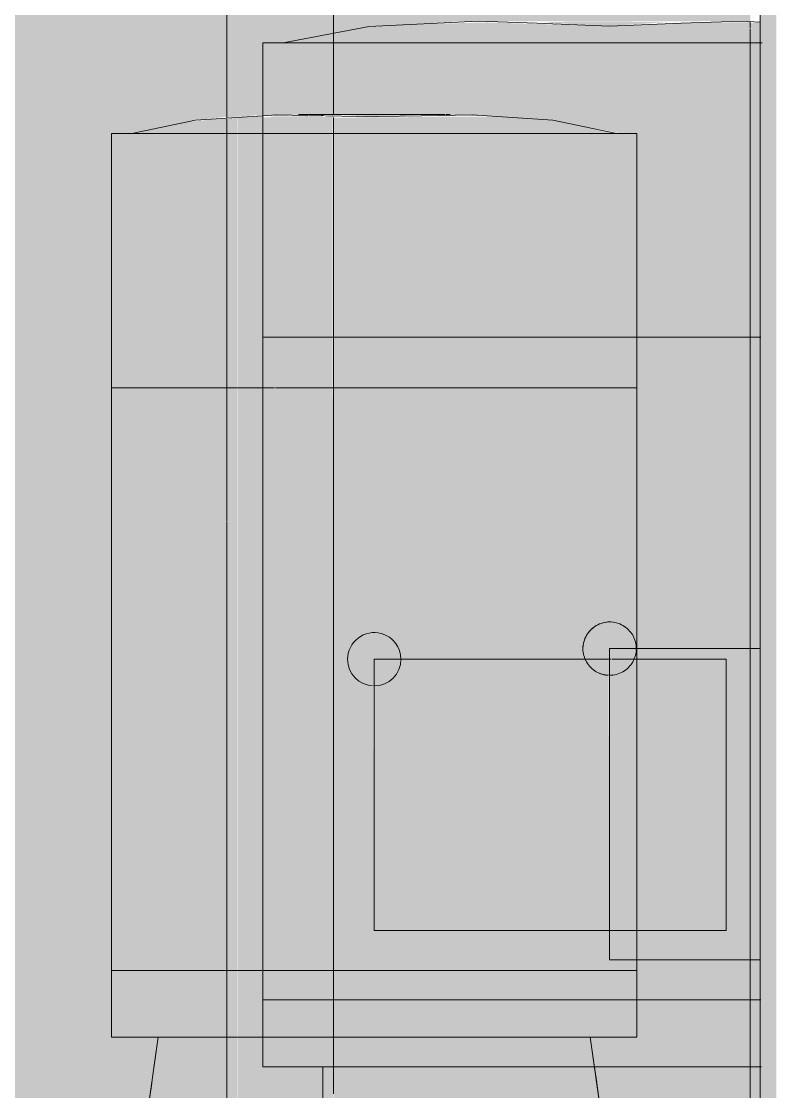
# Model space of a CAD drawing. Header units: millimetres. Extents: x -11450 to 1579, y -1115 to 3078.
# Drawn here: x -5657.1 to -5376.1, y 691.6 to 1092.7 of the extents above; entities that cross this region are included whole.
import ezdxf

# ---------------------------------------------------------------- set-up
doc = ezdxf.new("R2010")
doc.units = ezdxf.units.MM
doc.layers.add('G-XREF-____-OTLN', color=8, linetype='Continuous', lineweight=9)
doc.layers.add('M-EQPM-____-OTLN', color=50, linetype='Continuous', lineweight=9)

# ---------------------------------------------------------------- blocks, each defined once
blk = doc.blocks.new('SLM 0100 frame 19_02_26 - ASY SLM 0100 frame_iam-1661710-Разрез 11')
at = {"layer": 'G-XREF-____-OTLN'}
for color, points in [(256, [(-5380, 0), (-5374, 0), (-5374, 2690), (-5380, 2690), (-5380, 28.94)]), (256, [(-5580, 1056.6), (-5576, 1057.04), (-5576, 1250), (-5580, 1250), (-5580, 1056.99)]), (133, [(-5540.01, 1057.73), (-5540, 1057.8), (-5540, 1088.35), (-5544, 1087.58), (-5544, 1057.78), (-5540.07, 1057.73)]), (75, [(-5566.5, 1057.03), (-5566.5, 1057.32), (-5571.51, 1057.04)]), (105, [(-5544, 1057.01), (-5544, 1057.38), (-5562.53, 1057.47), (-5563.65, 1057.03), (-5545.86, 1057.02)]), (115, [(-5544, 1057.38), (-5544, 1057.78), (-5544.99, 1057.4)]), (135, [(-5543, 550.65), (-5540, 550.65), (-5540.35, 1057.01), (-5544, 1056.89), (-5544, 550.65)]), (115, [(-5540, 1057.3), (-5540.35, 1057.63), (-5540.35, 1057.31)])]:
    blk.add_hatch(color=color, dxfattribs=at).paths.add_polyline_path(points)
h = blk.add_hatch(color=256, dxfattribs=at)
h.paths.add_polyline_path([(-5576, 1056.92), (-5566.5, 1057.73), (-5566.5, 1084.73), (-5558.9, 1084.73), (-5544, 1087.58), (-5544, 1250), (-5576, 1250), (-5576, 1056.99)])
h.paths.add_polyline_path([(-5544, 2050), (-5544, 2105), (-5572.25, 2105), (-5572.25, 2050)])
h = blk.add_hatch(color=256, dxfattribs=at)
h.paths.add_polyline_path([(-5544, 1087.58), (-5540, 1088.35), (-5540, 1250), (-5544, 1250), (-5544, 1088.97)])
h.paths.add_polyline_path([(-5544, 2050), (-5540, 2050), (-5540, 2105), (-5544, 2105), (-5544, 2096.44)])
h = blk.add_hatch(color=133, dxfattribs=at)
h.paths.add_polyline_path([(-5559, 219.98), (-5559, 220), (-5569.81, 219.98)])
h.paths.add_polyline_path([(-5566.5, 1057.46), (-5555.68, 1057.71), (-5544, 1057.8), (-5544, 1087.58), (-5560.1, 1084.73), (-5566.5, 1084.73), (-5566.5, 1057.71)])
h = blk.add_hatch(color=65, dxfattribs=at)
h.paths.add_polyline_path([(-5576.17, 260), (-5576, 260), (-5576.2, 282), (-5580, 282), (-5580, 260), (-5578.83, 260)])
h.paths.add_polyline_path([(-5580, 381.5), (-5576, 381.5), (-5576, 435), (-5580, 435), (-5580, 395)])
h.paths.add_polyline_path([(-5576.76, 525), (-5576, 525), (-5576.1, 1056.72), (-5580, 1056.06), (-5580, 525), (-5578.83, 525)])
h = blk.add_hatch(color=65, dxfattribs=at)
h.paths.add_polyline_path([(-5576, 260), (-5551, 260), (-5551, 282), (-5576, 282), (-5576, 274.24)])
h.paths.add_polyline_path([(-5576, 381.5), (-5551, 381.5), (-5551, 435), (-5576, 435), (-5576, 395)])
h.paths.add_polyline_path([(-5576, 525), (-5551, 525), (-5551, 528.65), (-5559, 528.65), (-5559, 550.65), (-5544, 550.65), (-5544, 700.98), (-5566.5, 700.98), (-5566.5, 1057.03), (-5576, 1056.73), (-5576, 554.58)])
h = blk.add_hatch(color=135, dxfattribs=at)
h.paths.add_polyline_path([(-5544, 528.65), (-5544.17, 550.65), (-5559, 550.65), (-5559, 528.65), (-5544.17, 528.65)])
h.paths.add_polyline_path([(-5558.62, 700.98), (-5544, 700.98), (-5544, 1057.01), (-5566.5, 1056.79), (-5566.5, 700.98), (-5561.23, 700.98)])
h = blk.add_hatch(color=105, dxfattribs=at)
h.paths.add_polyline_path([(-5540, 1057.01), (-5540.35, 1057.31), (-5540.35, 1057.01)])
h.paths.add_polyline_path([(-5540, 1057.62), (-5540.35, 1057.72), (-5540.35, 1057.63)])
for p, q in [((-5380, 2105.63), (-5380, 139.37)), ((-5580, 1250), (-5580, 1056.6)), ((-5540, 1088.35), (-5540, 1250)), ((-5380, 1092.25), (-5380, 1084.73)), ((-5380, 1092.25), (-5380, 1084.73)), ((-5380, 1092.25), (-5380, 974.32)), ((-5540, 1057.73), (-5540, 1088.1)), ((-5380, 1084.73), (-5380, 974.32)), ((-5380, 1084.73), (-5380, 974.32)), ((-5580, 1056.06), (-5580, 1055.64)), ((-5580, 1055.57), (-5580, 905.28)), ((-5540, 1050.95), (-5540, 1056.64)), ((-5540, 690.78), (-5540, 1050.74)), ((-5380, 974.32), (-5380, 857.65)), ((-5380, 974.32), (-5380, 857.65)), ((-5380, 974.32), (-5380, 857.65)), ((-5580, 905), (-5580, 525)), ((-5380, 857.65), (-5380, 740.98)), ((-5380, 857.65), (-5380, 740.98)), ((-5380, 857.65), (-5380, 740.98)), ((-5380, 740.98), (-5380, 726.05)), ((-5380, 740.98), (-5380, 726.05)), ((-5380, 740.98), (-5380, 726.05)), ((-5380, 726.05), (-5380, 700.98)), ((-5380, 726.05), (-5380, 700.98)), ((-5380, 726.05), (-5380, 550.65)), ((-5380, 700.98), (-5380, 550.65)), ((-5380, 700.98), (-5380, 550.65))]:
    blk.add_line(p, q, dxfattribs=at)
blk = doc.blocks.new('SLM 0100 frame 19_02_26 - Standard-1660941-Разрез 11')
blk.add_blockref('SLM 0100 frame 19_02_26 - ASY SLM 0100 frame_iam-1661710-Разрез 11', (0, 0))
blk = doc.blocks.new('ВертикальныйМногоступенчатыйЦентробежныйНасос_CDM15-CDM20_CNP - CDM15-3FSWPC-1419909-Разрез 11')
at = {"layer": 'M-EQPM-____-OTLN', "color": 153, "lineweight": 20}
for p, q in [((-5566.5, 1057.38), (-5561.44, 1057.73)), ((-5561.44, 1057.73), (-5566.5, 1057.38)), ((-5561.23, 1057.72), (-5549.65, 1057.49)), ((-5549.65, 1057.49), (-5561.23, 1057.72)), ((-5553.17, 1057.81), (-5553.13, 1057.81)), ((-5553.15, 1057.81), (-5553.17, 1057.81)), ((-5553.05, 1057.81), (-5553.15, 1057.81)), ((-5553.13, 1057.81), (-5552.99, 1057.81)), ((-5552.85, 1057.81), (-5553.05, 1057.81)), ((-5552.99, 1057.81), (-5552.77, 1057.81)), ((-5552.57, 1057.81), (-5552.85, 1057.81)), ((-5552.77, 1057.81), (-5552.46, 1057.81)), ((-5552.2, 1057.81), (-5552.57, 1057.81)), ((-5552.46, 1057.81), (-5552.06, 1057.81)), ((-5551.74, 1057.81), (-5552.2, 1057.81)), ((-5552.06, 1057.81), (-5551.57, 1057.81)), ((-5551.2, 1057.81), (-5551.74, 1057.81)), ((-5551.57, 1057.81), (-5551, 1057.81)), ((-5550.57, 1057.81), (-5551.2, 1057.81)), ((-5551, 1057.81), (-5550.35, 1057.81)), ((-5549.86, 1057.81), (-5550.57, 1057.81)), ((-5550.35, 1057.81), (-5549.61, 1057.81)), ((-5549.61, 1057.81), (-5548.8, 1057.81)), ((-5549.08, 1057.81), (-5549.28, 1057.81)), ((-5549.28, 1057.49), (-5543.37, 1057.37)), ((-5543.37, 1057.37), (-5549.28, 1057.49)), ((-5548.21, 1057.81), (-5549.08, 1057.81)), ((-5548.8, 1057.81), (-5547.91, 1057.81)), ((-5541.5, 1057.81), (-5548.21, 1057.81)), ((-5547.91, 1057.81), (-5546.95, 1057.81)), ((-5546.95, 1057.81), (-5545.92, 1057.81)), ((-5545.86, 1057.81), (-5544.82, 1057.81)), ((-5544.82, 1057.81), (-5543.66, 1057.81)), ((-5543.66, 1057.81), (-5542.44, 1057.81)), ((-5542.44, 1057.81), (-5541.17, 1057.81)), ((-5532.02, 1057.81), (-5541.5, 1057.81)), ((-5541.17, 1057.81), (-5539.84, 1057.81)), ((-5539.84, 1057.81), (-5538.46, 1057.81)), ((-5538.46, 1057.81), (-5537.04, 1057.81)), ((-5537.04, 1057.81), (-5535.59, 1057.81)), ((-5535.59, 1057.81), (-5534.09, 1057.81)), ((-5534.09, 1057.81), (-5532.77, 1057.81)), ((-5530.47, 1057.81), (-5532.02, 1057.81)), ((-5528.9, 1057.81), (-5530.47, 1057.81)), ((-5527.54, 1057.81), (-5528.9, 1057.81)), ((-5525.72, 1057.81), (-5527.31, 1057.81)), ((-5515.39, 1057.81), (-5525.72, 1057.81)), ((-5524.74, 1057.81), (-5523.76, 1057.81)), ((-5523.76, 1057.81), (-5522.17, 1057.81)), ((-5522.17, 1057.81), (-5511.92, 1057.81)), ((-5513.89, 1057.81), (-5515.39, 1057.81)), ((-5512.44, 1057.81), (-5513.89, 1057.81)), ((-5511.02, 1057.81), (-5512.44, 1057.81)), ((-5511.92, 1057.81), (-5510.52, 1057.81)), ((-5509.64, 1057.81), (-5511.02, 1057.81)), ((-5510.52, 1057.81), (-5509.16, 1057.81)), ((-5508.31, 1057.81), (-5509.64, 1057.81)), ((-5508.58, 1057.81), (-5507.85, 1057.81)), ((-5507.04, 1057.81), (-5508.31, 1057.81)), ((-5507.85, 1057.81), (-5501.19, 1057.81)), ((-5505.82, 1057.81), (-5507.04, 1057.81)), ((-5507, 1057.35), (-5488.04, 1057.73)), ((-5488.04, 1057.73), (-5507, 1057.35)), ((-5504.66, 1057.81), (-5505.82, 1057.81)), ((-5503.56, 1057.81), (-5504.66, 1057.81)), ((-5502.53, 1057.81), (-5503.56, 1057.81)), ((-5501.57, 1057.81), (-5502.53, 1057.81)), ((-5500.68, 1057.81), (-5501.57, 1057.81)), ((-5501.19, 1057.81), (-5500.33, 1057.81)), ((-5499.87, 1057.81), (-5500.68, 1057.81)), ((-5500.33, 1057.81), (-5499.55, 1057.81)), ((-5499.13, 1057.81), (-5499.87, 1057.81)), ((-5499.55, 1057.81), (-5498.85, 1057.81)), ((-5498.48, 1057.81), (-5499.13, 1057.81)), ((-5498.85, 1057.81), (-5498.23, 1057.81)), ((-5497.42, 1057.81), (-5497.91, 1057.81)), ((-5497.7, 1057.81), (-5497.25, 1057.81)), ((-5497.02, 1057.81), (-5497.42, 1057.81)), ((-5497.25, 1057.81), (-5496.88, 1057.81)), ((-5496.71, 1057.81), (-5497.02, 1057.81)), ((-5496.88, 1057.81), (-5496.61, 1057.81)), ((-5496.49, 1057.81), (-5496.71, 1057.81)), ((-5496.61, 1057.81), (-5496.42, 1057.81)), ((-5496.35, 1057.81), (-5496.49, 1057.81)), ((-5496.42, 1057.81), (-5496.32, 1057.81)), ((-5496.31, 1057.81), (-5496.35, 1057.81)), ((-5496.32, 1057.81), (-5496.31, 1057.81)), ((-5488.04, 1057.73), (-5457.74, 1055.64)), ((-5457.74, 1055.64), (-5488.04, 1057.73)), ((-5457.74, 1055.64), (-5433.84, 1050.74)), ((-5433.84, 1050.74), (-5457.74, 1055.64)), ((-5541.84, 1050.74), (-5566.9, 1050.74)), ((-5507.64, 1050.74), (-5541.84, 1050.74)), ((-5475.49, 1050.74), (-5507.64, 1050.74)), ((-5449.28, 1050.74), (-5475.49, 1050.74)), ((-5432.18, 1050.74), (-5449.28, 1050.74)), ((-5426.24, 1050.74), (-5432.18, 1050.74)), ((-5426.24, 955.33), (-5426.24, 1050.74)), ((-5562.14, 955.33), (-5566.9, 955.33)), ((-5562.14, 955.33), (-5566.9, 955.33)), ((-5541.84, 955.33), (-5561.74, 955.33)), ((-5541.84, 955.33), (-5561.74, 955.33)), ((-5507.64, 955.33), (-5541.84, 955.33)), ((-5507.64, 955.33), (-5541.84, 955.33)), ((-5475.49, 955.33), (-5507.64, 955.33)), ((-5475.49, 955.33), (-5507.64, 955.33)), ((-5449.28, 955.33), (-5475.49, 955.33)), ((-5449.28, 955.33), (-5475.49, 955.33)), ((-5432.18, 955.33), (-5449.28, 955.33)), ((-5432.18, 955.33), (-5449.28, 955.33)), ((-5426.24, 955.33), (-5432.18, 955.33)), ((-5426.24, 955.33), (-5432.18, 955.33)), ((-5426.24, 857.65), (-5426.24, 955.33)), ((-5436.5, 752), (-5441.02, 752)), ((-5426.24, 737.07), (-5426.24, 740.98)), ((-5541.84, 737.07), (-5566.67, 737.07)), ((-5566.67, 737.07), (-5541.84, 737.07)), ((-5507.64, 737.07), (-5541.84, 737.07)), ((-5541.84, 737.07), (-5507.64, 737.07)), ((-5475.49, 737.07), (-5507.64, 737.07)), ((-5507.64, 737.07), (-5475.49, 737.07)), ((-5449.28, 737.07), (-5475.49, 737.07)), ((-5475.49, 737.07), (-5449.28, 737.07)), ((-5432.18, 737.07), (-5449.28, 737.07)), ((-5449.28, 737.07), (-5432.18, 737.07)), ((-5426.24, 737.07), (-5432.18, 737.07)), ((-5432.18, 737.07), (-5426.24, 737.07)), ((-5426.24, 712), (-5426.24, 737.07)), ((-5566.9, 712), (-5541.84, 712)), ((-5541.84, 712), (-5507.64, 712)), ((-5507.64, 712), (-5475.49, 712)), ((-5475.49, 712), (-5449.28, 712)), ((-5449.28, 712), (-5432.18, 712)), ((-5428.74, 606.33), (-5443.74, 712)), ((-5443.74, 712), (-5442.25, 701.49)), ((-5432.18, 712), (-5426.24, 712))]:
    blk.add_line(p, q, dxfattribs=at)
at = {"layer": 'M-EQPM-____-OTLN', "color": 95, "lineweight": 20}
for p, q in [((-5542.97, 1057.36), (-5524.74, 1057)), ((-5524.74, 1057), (-5542.97, 1057.36)), ((-5532.77, 1057.81), (-5524.74, 1057.81)), ((-5524.74, 1057), (-5523.7, 1057.02)), ((-5523.7, 1057.02), (-5524.74, 1057)), ((-5523.48, 1057.03), (-5507.12, 1057.35)), ((-5507.12, 1057.35), (-5523.48, 1057.03)), ((-5509.13, 1057.81), (-5508.58, 1057.81)), ((-5566.73, 1050.74), (-5455.11, 1050.74)), ((-5454.97, 1050.74), (-5433.84, 1050.74)), ((-5426.24, 1050.74), (-5433.37, 1050.74)), ((-5524.74, 853.67), (-5490.5, 853.67)), ((-5524.74, 752), (-5524.74, 853.67)), ((-5490.46, 853.67), (-5445.58, 853.67)), ((-5441.02, 752), (-5524.74, 752)), ((-5524.74, 712), (-5567.32, 712)), ((-5443.74, 712), (-5524.74, 712)), ((-5442.62, 712), (-5426.24, 712)), ((-5442.25, 701.49), (-5441.33, 695.05)), ((-5441.29, 694.75), (-5436.52, 661.16))]:
    blk.add_line(p, q, dxfattribs=at)
at = {"layer": 'M-EQPM-____-OTLN', "color": 252, "lineweight": 20}
for p, q in [((-5623.24, 1050.74), (-5623.24, 955.33)), ((-5566.9, 1050.74), (-5623.24, 1050.74)), ((-5623.24, 955.33), (-5623.24, 737.07)), ((-5617.3, 955.33), (-5623.24, 955.33)), ((-5566.9, 955.33), (-5623.24, 955.33)), ((-5566.9, 955.33), (-5617.3, 955.33)), ((-5623.24, 737.07), (-5623.24, 712)), ((-5600.2, 737.07), (-5623.24, 737.07)), ((-5623.24, 737.07), (-5566.9, 737.07)), ((-5573.99, 737.07), (-5600.2, 737.07)), ((-5566.9, 737.07), (-5573.99, 737.07)), ((-5623.24, 712), (-5600.2, 712)), ((-5605.74, 712), (-5620.74, 606.33)), ((-5607.23, 701.49), (-5605.74, 712)), ((-5600.2, 712), (-5566.9, 712))]:
    blk.add_line(p, q, dxfattribs=at)
at = {"layer": 'M-EQPM-____-OTLN', "color": 67, "lineweight": 20}
for p, q in [((-5617.3, 1050.74), (-5623.24, 1050.74)), ((-5616.11, 1050.74), (-5617.3, 1050.74)), ((-5566.9, 1050.74), (-5616.11, 1050.74)), ((-5615.64, 1050.74), (-5566.73, 1050.74)), ((-5615.64, 1050.74), (-5610.16, 1050.74)), ((-5610.16, 1050.74), (-5594.37, 1050.74)), ((-5594.37, 1050.74), (-5570.19, 1050.74)), ((-5570.19, 1050.74), (-5566.73, 1050.74)), ((-5566.9, 955.33), (-5623.24, 955.33)), ((-5566.9, 955.33), (-5623.24, 955.33)), ((-5566.9, 737.07), (-5623.24, 737.07)), ((-5623.24, 737.07), (-5566.9, 737.07)), ((-5623.24, 712), (-5617.3, 712)), ((-5617.3, 712), (-5606.86, 712)), ((-5606.86, 712), (-5601.33, 712)), ((-5602.21, 712), (-5605.74, 712)), ((-5599.57, 712), (-5605.74, 712)), ((-5567.32, 712), (-5601.88, 712)), ((-5601.07, 712), (-5566.9, 712)), ((-5582.02, 712), (-5599.57, 712)), ((-5567.32, 712), (-5582.02, 712)), ((-5608.15, 695.05), (-5607.23, 701.49)), ((-5620.74, 606.33), (-5608.19, 694.75))]:
    blk.add_line(p, q, dxfattribs=at)
at = {"layer": 'M-EQPM-____-OTLN', "color": 77, "lineweight": 20}
for p, q in [((-5507.64, 1050.74), (-5566.9, 1050.74)), ((-5566.73, 1050.74), (-5455.11, 1050.74)), ((-5475.49, 1050.74), (-5507.64, 1050.74)), ((-5454.42, 1050.74), (-5475.49, 1050.74)), ((-5454.97, 1050.74), (-5433.84, 1050.74)), ((-5449.28, 1050.74), (-5454.32, 1050.74)), ((-5433.37, 1050.74), (-5449.28, 1050.74)), ((-5562.14, 955.33), (-5566.9, 955.33)), ((-5562.14, 955.33), (-5566.9, 955.33)), ((-5541.84, 955.33), (-5561.74, 955.33)), ((-5541.84, 955.33), (-5561.74, 955.33)), ((-5507.64, 955.33), (-5541.84, 955.33)), ((-5432.18, 955.33), (-5541.84, 955.33)), ((-5475.49, 955.33), (-5507.64, 955.33)), ((-5449.28, 955.33), (-5475.49, 955.33)), ((-5432.18, 955.33), (-5449.28, 955.33)), ((-5426.24, 955.33), (-5432.18, 955.33)), ((-5426.24, 955.33), (-5432.18, 955.33)), ((-5524.74, 853.67), (-5524.74, 846.2)), ((-5490.5, 853.67), (-5514.74, 853.67)), ((-5445.58, 853.67), (-5490.46, 853.67)), ((-5524.74, 845.99), (-5524.74, 843.67)), ((-5524.74, 843.67), (-5524.74, 752)), ((-5524.74, 752), (-5436.5, 752)), ((-5426.24, 737.07), (-5566.67, 737.07)), ((-5566.67, 737.07), (-5507.64, 737.07)), ((-5507.64, 737.07), (-5475.49, 737.07)), ((-5475.49, 737.07), (-5449.28, 737.07)), ((-5449.28, 737.07), (-5426.24, 737.07)), ((-5555.74, 712), (-5561.77, 712)), ((-5561.74, 712), (-5532.68, 712)), ((-5532.84, 712), (-5555.74, 712)), ((-5524.74, 712), (-5532.46, 712)), ((-5532.31, 712), (-5445.33, 712)), ((-5493.74, 712), (-5524.74, 712)), ((-5467.46, 712), (-5493.74, 712)), ((-5449.91, 712), (-5467.46, 712)), ((-5444.65, 712), (-5449.91, 712)), ((-5445.31, 712), (-5442.62, 712)), ((-5443.74, 712), (-5444.64, 712))]:
    blk.add_line(p, q, dxfattribs=at)
at = {"layer": 'M-EQPM-____-OTLN', "color": 132, "lineweight": 20}
for p, q in [((-5426.24, 853.67), (-5426.24, 857.65)), ((-5445.58, 853.67), (-5441.02, 853.67)), ((-5441.02, 853.67), (-5436.5, 853.67)), ((-5427.42, 853.67), (-5392.74, 853.67)), ((-5392.74, 752), (-5392.74, 853.67)), ((-5392.74, 752), (-5436.5, 752)), ((-5426.24, 740.98), (-5426.24, 752))]:
    blk.add_line(p, q, dxfattribs=at)
at = {"layer": 'M-EQPM-____-OTLN', "color": 76, "lineweight": 20}
blk.add_line((-5514.74, 853.67), (-5524.74, 853.67), dxfattribs=at)
at = {"layer": 'M-EQPM-____-OTLN', "color": 142, "lineweight": 20}
for p, q in [((-5440.15, 853.67), (-5445.58, 853.67)), ((-5436.5, 853.67), (-5439.83, 853.67)), ((-5435.98, 853.67), (-5436.5, 853.67)), ((-5432.18, 853.67), (-5435.71, 853.67)), ((-5427.42, 853.67), (-5428.26, 853.67))]:
    blk.add_line(p, q, dxfattribs=at)
at = {"layer": 'M-EQPM-____-OTLN', "color": 150, "lineweight": 20}
for p, q in [((-5436.5, 853.67), (-5435.98, 853.67)), ((-5435.71, 853.67), (-5427.42, 853.67))]:
    blk.add_line(p, q, dxfattribs=at)
at = {"layer": 'M-EQPM-____-OTLN', "color": 129, "lineweight": 20}
blk.add_line((-5428.26, 853.67), (-5432.18, 853.67), dxfattribs=at)
at = {"layer": 'M-EQPM-____-OTLN', "color": 117, "lineweight": 20}
for p, q in [((-5426.24, 853.67), (-5427.42, 853.67)), ((-5436.5, 752), (-5432.18, 752)), ((-5431.77, 752), (-5426.24, 752))]:
    blk.add_line(p, q, dxfattribs=at)
at = {"layer": 'M-EQPM-____-OTLN', "color": 145, "lineweight": 20}
for p, q in [((-5392.74, 853.67), (-5426.24, 853.67)), ((-5426.24, 752), (-5426.24, 853.67)), ((-5392.74, 752), (-5392.74, 853.67)), ((-5426.24, 752), (-5392.74, 752))]:
    blk.add_line(p, q, dxfattribs=at)
at = {"layer": 'M-EQPM-____-OTLN', "color": 137, "lineweight": 20}
for p, q in [((-5561.77, 712), (-5567.32, 712)), ((-5566.9, 712), (-5561.74, 712))]:
    blk.add_line(p, q, dxfattribs=at)
at = {"layer": 'M-EQPM-____-OTLN', "color": 252, "lineweight": 20, "flags": 128}
for points in [[(-5615.64, 1050.74), (-5591.74, 1055.64), (-5566.5, 1057.38)], [(-5566.5, 1057.38), (-5591.74, 1055.64), (-5615.64, 1050.74)]]:
    blk.add_lwpolyline(points, dxfattribs=at)
at = {"layer": 'M-EQPM-____-OTLN', "color": 77, "lineweight": 20}
for start, end in [(75, 180), (0, 74.4404), (180, 267.7446), (270, 360), (270, 360)]:
    blk.add_arc((-5524.74, 853.67), 10, start, end, dxfattribs=at)
at = {"layer": 'M-EQPM-____-OTLN', "color": 95, "lineweight": 20}
for start, end in [(75, 180), (0, 74.4404), (180, 267.7446)]:
    blk.add_arc((-5524.74, 853.67), 10, start, end, dxfattribs=at)
blk = doc.blocks.new('ВертикальныйМногоступенчатыйЦентробежныйНасос_CDM32-CDM85_CNP - CDM42-2-2FSWPC-V4-Разрез 11')
at = {"layer": 'M-EQPM-____-OTLN', "lineweight": 20}
for color, points in [(141, [(-5380.01, 1084.73), (-5380, 1084.73), (-5380.01, 1086.66)]), (141, [(-5380.01, 974.32), (-5380, 974.32), (-5380.01, 975.09)]), (140, [(-5380.01, 740.98), (-5380, 740.98), (-5380.01, 745.87)]), (141, [(-5380.01, 726.05), (-5380, 726.05), (-5380.01, 729.79)])]:
    blk.add_hatch(color=color, dxfattribs=at).paths.add_polyline_path(points)
at = {"layer": 'M-EQPM-____-OTLN', "color": 144, "lineweight": 20}
for p, q in [((-5463.76, 1092.01), (-5436.5, 1090.98)), ((-5436.5, 1090.98), (-5463.76, 1092.01)), ((-5436.5, 1090.98), (-5409.61, 1091.99)), ((-5409.61, 1091.99), (-5436.5, 1090.98)), ((-5561.23, 1084.73), (-5566.5, 1084.73)), ((-5559.53, 1084.73), (-5561.23, 1084.73)), ((-5558.9, 1084.73), (-5552.91, 1084.73)), ((-5552.91, 1084.73), (-5535.52, 1084.73)), ((-5535.52, 1084.73), (-5508.44, 1084.73)), ((-5508.44, 1084.73), (-5474.32, 1084.73)), ((-5474.32, 1084.73), (-5436.5, 1084.73)), ((-5436.5, 1084.73), (-5398.67, 1084.73)), ((-5398.67, 1084.73), (-5379.32, 1084.73)), ((-5436.5, 857.65), (-5380, 857.65)), ((-5436.5, 740.98), (-5436.5, 857.65)), ((-5380, 740.98), (-5436.5, 740.98)), ((-5566.5, 700.98), (-5561.23, 700.98)), ((-5561.23, 700.98), (-5545.86, 700.98)), ((-5545.86, 700.98), (-5544.29, 700.98)), ((-5544, 700.98), (-5538.74, 700.98)), ((-5538.74, 700.98), (-5523.47, 700.98)), ((-5523.47, 700.98), (-5499.69, 700.98)), ((-5499.69, 700.98), (-5469.72, 700.98)), ((-5469.72, 700.98), (-5436.5, 700.98)), ((-5436.5, 700.98), (-5403.28, 700.98)), ((-5403.28, 700.98), (-5379.56, 700.98))]:
    blk.add_line(p, q, dxfattribs=at)
at = {"layer": 'M-EQPM-____-OTLN', "color": 7, "lineweight": 20}
for p, q in [((-5566.5, 1084.73), (-5566.5, 974.32)), ((-5379.8, 1084.73), (-5566.5, 1084.73)), ((-5566.5, 974.32), (-5566.5, 726.05)), ((-5379.8, 974.32), (-5566.5, 974.32)), ((-5379.8, 974.32), (-5566.5, 974.32)), ((-5566.5, 726.05), (-5566.5, 700.98)), ((-5379.8, 726.05), (-5566.5, 726.05)), ((-5566.5, 726.05), (-5379.8, 726.05)), ((-5566.5, 700.98), (-5379.8, 700.98)), ((-5544, 700.98), (-5544, 550.65))]:
    blk.add_line(p, q, dxfattribs=at)
at = {"layer": 'M-EQPM-____-OTLN', "color": 142, "lineweight": 20}
for p, q in [((-5379.8, 1084.73), (-5559.53, 1084.73)), ((-5558.9, 1084.73), (-5398.67, 1084.73)), ((-5398.67, 1084.73), (-5379.32, 1084.73)), ((-5490.5, 974.32), (-5566.5, 974.32)), ((-5379.8, 974.32), (-5566.5, 974.32)), ((-5418, 974.32), (-5490.5, 974.32)), ((-5379.8, 974.32), (-5418, 974.32)), ((-5380, 857.65), (-5426.5, 857.65)), ((-5436.5, 847.65), (-5436.5, 740.98)), ((-5436.5, 740.98), (-5380, 740.98)), ((-5561.23, 726.05), (-5566.5, 726.05)), ((-5566.5, 726.05), (-5379.8, 726.05)), ((-5545.86, 726.05), (-5561.23, 726.05)), ((-5521.63, 726.05), (-5545.86, 726.05)), ((-5490.5, 726.05), (-5521.63, 726.05)), ((-5418, 726.05), (-5490.5, 726.05)), ((-5382.49, 726.05), (-5418, 726.05)), ((-5379.8, 726.05), (-5382.49, 726.05)), ((-5544.29, 700.98), (-5523.75, 700.98)), ((-5544, 700.98), (-5379.56, 700.98)), ((-5523.74, 700.98), (-5490.5, 700.98)), ((-5490.5, 700.98), (-5418, 700.98)), ((-5418, 700.98), (-5379.8, 700.98))]:
    blk.add_line(p, q, dxfattribs=at)
at = {"layer": 'M-EQPM-____-OTLN', "color": 132, "lineweight": 20}
for p, q in [((-5435.39, 857.65), (-5436.5, 857.65)), ((-5436.5, 857.65), (-5436.5, 847.65)), ((-5427.18, 857.65), (-5435.18, 857.65))]:
    blk.add_line(p, q, dxfattribs=at)
at = {"layer": 'M-EQPM-____-OTLN', "color": 7, "lineweight": 20, "flags": 128}
for points in [[(-5558.9, 1084.73), (-5526.63, 1090.75), (-5485.83, 1092.83), (-5463.76, 1092.01)], [(-5463.76, 1092.01), (-5485.83, 1092.83), (-5526.63, 1090.75), (-5558.9, 1084.73)], [(-5409.61, 1091.99), (-5387.16, 1092.83), (-5380, 1092.47)], [(-5380, 1092.47), (-5387.16, 1092.83), (-5409.61, 1091.99)]]:
    blk.add_lwpolyline(points, dxfattribs=at)
at = {"layer": 'M-EQPM-____-OTLN', "color": 142, "lineweight": 20}
for start, end in [(90, 180), (75.2037, 90), (60, 75), (30, 60), (15, 30), (0, 15), (180, 210), (330, 360), (210, 240), (300, 330), (240, 267.8531), (270, 300)]:
    blk.add_arc((-5436.5, 857.65), 10, start, end, dxfattribs=at)
at = {"layer": 'M-EQPM-____-OTLN', "color": 144, "lineweight": 20}
for start, end in [(120, 135), (105, 120), (90, 105), (75.2037, 90), (60, 75), (45, 60), (150, 165), (135, 150), (30, 45), (15, 30), (165, 180), (0, 15), (180, 195), (195, 210), (210, 225), (225, 240), (240, 255), (255, 267.8531)]:
    blk.add_arc((-5436.5, 857.65), 10, start, end, dxfattribs=at)
at = {"layer": 'M-EQPM-____-OTLN', "color": 132, "lineweight": 20}
for start, end in [(330, 345), (345, 360), (300, 315), (315, 330), (270, 285), (285, 300)]:
    blk.add_arc((-5436.5, 857.65), 10, start, end, dxfattribs=at)
blk = doc.blocks.new('Coagulant barrel - Coagulant barrel-1447606-Разрез 11')
at = {"layer": 'M-EQPM-____-OTLN'}
for p, q in [((-5383.75, 1090.33), (-5383.75, 1092.37)), ((-5383.75, 1090.33), (-5383.75, 1092.37)), ((-5383.75, 857.65), (-5383.75, 1089.97)), ((-5383.75, 857.65), (-5383.75, 1089.97)), ((-5383.75, 740.98), (-5383.75, 857.65)), ((-5383.75, 740.98), (-5383.75, 857.65)), ((-5383.75, 550.65), (-5383.75, 740.98)), ((-5383.75, 550.65), (-5383.75, 740.98))]:
    blk.add_line(p, q, dxfattribs=at)
blk = doc.blocks.new('Flocculant barrel - Flocculant barrel-1447611-Разрез 11')
at = {"layer": 'M-EQPM-____-OTLN'}
h = blk.add_hatch(color=253, dxfattribs=at)
h.paths.add_polyline_path([(-5942.73, 0), (-5899.81, 0), (-5899.81, 40), (-5910.73, 40), (-5910.73, 98.5), (-5942.73, 98.5), (-5942.73, 47.5), (-5961.73, 47.5), (-5962.07, 79), (-5964.73, 79), (-5964.73, 85), (-5973.73, 85), (-5973.73, 47.5), (-5980.01, 47.5), (-5980.01, 0), (-5961.73, 0)])
h.paths.add_polyline_path([(-5626.68, 40), (-5609.81, 40), (-5609.81, 79.98), (-5616, 79.98), (-5616, 98.5), (-5623.73, 98.39), (-5623.73, 93.5), (-5630, 93.38), (-5630, 79.98), (-5637.73, 79.98), (-5637.73, 47.5), (-5655.73, 47.5), (-5655.73, 85), (-5664.73, 85), (-5664.73, 79), (-5667.73, 79), (-5667.73, 47.5), (-5686.73, 47.5), (-5686.73, 98.5), (-5718.73, 98.5), (-5718.73, 40), (-5637.73, 40)])
h.paths.add_polyline_path([(-5559, 40), (-5559, 98.5), (-5569.81, 98.5), (-5569.81, 40)])
h.paths.add_polyline_path([(-5676, 224.99), (-5676, 233.98), (-5650, 233.98), (-5650, 279.98), (-5630, 279.98), (-5630, 242.48), (-5619, 242.48), (-5619, 246.48), (-5616, 246.48), (-5616, 260), (-5620.74, 260), (-5620.74, 282), (-5652.74, 282), (-5652.74, 267.5), (-5671.74, 267.5), (-5671.74, 282), (-5683.74, 282), (-5683.74, 267.5), (-5701.74, 267.5), (-5701.74, 282), (-5726.73, 282), (-5726.73, 224.99), (-5704.07, 224.99)])
h.paths.add_polyline_path([(-5940, 224.99), (-5940, 282), (-5980.01, 282), (-5980.01, 225)])
h.paths.add_polyline_path([(-5626.68, 381.5), (-5620.74, 381.5), (-5620.58, 395), (-5612.74, 395), (-5612.74, 435), (-5725.64, 435), (-5718.73, 385.26), (-5718.73, 381.5), (-5715.74, 381.61), (-5715.74, 386.5), (-5701.74, 386.5), (-5701.74, 432.5), (-5683.74, 432.5), (-5683.74, 395), (-5674.74, 395), (-5674.74, 401), (-5671.74, 401), (-5671.74, 432.5), (-5652.74, 432.5), (-5652.48, 381.5)])
h.paths.add_polyline_path([(-5940, 381.5), (-5940, 435), (-5980.01, 435), (-5980.01, 381.5)])
h.paths.add_polyline_path([(-5682.73, 525), (-5612.74, 525), (-5612.74, 584.33), (-5620.74, 584.33), (-5620.74, 606.33), (-5605.74, 712), (-5623.24, 712), (-5623.24, 1050.74), (-5615.64, 1050.74), (-5591.74, 1055.64), (-5580, 1056.99), (-5580, 1250), (-5900, 1250), (-5900, 831.9), (-5881.72, 835.64), (-5851.42, 837.73), (-5834.75, 837.78), (-5783.79, 837.71), (-5760.61, 836.69), (-5745.09, 835.1), (-5722.17, 830.74), (-5716.23, 830.74), (-5716.23, 633.67), (-5682.73, 633.67), (-5682.73, 532), (-5716.23, 532), (-5716.23, 525), (-5704.07, 525)])
h.paths.add_polyline_path([(-5940, 525), (-5940, 1250), (-5980.01, 1250), (-5980.01, 525)])
h.paths.add_polyline_path([(-5540, 1088.35), (-5526.63, 1090.75), (-5492.07, 1092.76), (-5454.64, 1092.78), (-5428.7, 1092.74), (-5409.62, 1092.78), (-5383.75, 1092.84), (-5383.75, 1250), (-5540, 1250), (-5540, 1089)])
h.paths.add_polyline_path([(-5383.75, 1092.6), (-5383.75, 1092.62), (-5385.36, 1092.65)])
h = blk.add_hatch(color=133, dxfattribs=at)
h.paths.add_polyline_path([(-5549, 40), (-5479.81, 40), (-5479.81, 98.5), (-5535, 98.5), (-5535.27, 74.98), (-5551, 74.98), (-5551, 98.5), (-5559, 98.5), (-5559, 40), (-5549.28, 40)])
h.paths.add_polyline_path([(-5394.48, 40), (-5383.75, 40), (-5383.75, 98.5), (-5439.81, 98.5), (-5439.81, 40), (-5420.28, 40)])
h.paths.add_polyline_path([(-5609.81, 79.98), (-5609.81, 98.5), (-5616, 98.5), (-5616, 79.98)])
h.paths.add_polyline_path([(-5609.81, 219.98), (-5609.81, 260), (-5616, 260), (-5616, 246.48), (-5619, 246.48), (-5619, 219.98), (-5616, 219.98)])
h.paths.add_polyline_path([(-5437.8, 224.98), (-5383.75, 224.98), (-5383.75, 267.5), (-5396.74, 267.5), (-5396.74, 282), (-5428.74, 282), (-5428.74, 260), (-5439.81, 260), (-5439.81, 224.98), (-5437.97, 224.98)])
h.paths.add_polyline_path([(-5420.28, 381.5), (-5396.74, 381.5), (-5396.74, 432.5), (-5383.75, 432.5), (-5383.75, 435), (-5436.74, 435), (-5436.5, 395), (-5428.74, 395), (-5428.74, 381.5), (-5421.81, 381.5)])
h.paths.add_polyline_path([(-5394.48, 525), (-5383.75, 525), (-5383.75, 528.65), (-5436.74, 528.65), (-5436.5, 525), (-5396.6, 525)])
h.paths.add_polyline_path([(-5396.6, 550.65), (-5383.75, 550.65), (-5383.75, 740.98), (-5426.24, 740.98), (-5426.24, 712), (-5443.74, 712), (-5428.74, 606.33), (-5428.74, 584.33), (-5436.74, 584.33), (-5436.5, 550.65), (-5403.28, 550.65)])
h.paths.add_polyline_path([(-5383.75, 857.65), (-5383.75, 1092.33), (-5399.53, 1092.37), (-5436.5, 1090.98), (-5482.56, 1092.31), (-5508.4, 1091.68), (-5527.86, 1090.54), (-5540, 1088.1), (-5540, 1057.77), (-5507.27, 1057.8), (-5479.29, 1057.27), (-5464.18, 1056.17), (-5455, 1055.08), (-5432.18, 1050.74), (-5426.24, 1050.74), (-5426.24, 857.65), (-5394.48, 857.65)])
h.paths.add_polyline_path([(-5383.75, 1092.56), (-5383.75, 1092.6), (-5385.65, 1092.59)])
h.paths.add_polyline_path([(-5383.75, 1092.62), (-5383.8, 1092.66), (-5385.27, 1092.66)])
h.paths.add_polyline_path([(-5383.75, 1092.69), (-5383.75, 1092.74), (-5384.81, 1092.74)])
h = blk.add_hatch(color=133, dxfattribs=at)
h.paths.add_polyline_path([(-5619, 195), (-5609.81, 195), (-5609.81, 219.98), (-5619, 219.98), (-5619, 196.16)])
h.paths.add_polyline_path([(-5439.81, 219.98), (-5383.75, 219.98), (-5383.75, 224.98), (-5439.81, 224.98), (-5439.81, 220)])
h.paths.add_polyline_path([(-5383.75, 528.65), (-5383.75, 550.65), (-5436.74, 550.65), (-5436.5, 528.65), (-5394.48, 528.65)])
h.paths.add_polyline_path([(-5426.24, 740.98), (-5383.75, 740.98), (-5383.75, 857.65), (-5426.24, 857.65), (-5426.24, 853.67), (-5392.74, 853.67), (-5392.74, 752), (-5426.24, 752)])
h.paths.add_polyline_path([(-5436.5, 1090.98), (-5414.35, 1092.47), (-5446.2, 1092.65), (-5456.92, 1092.5), (-5461.11, 1092.26), (-5443.54, 1091.35)])
h.paths.add_polyline_path([(-5474.09, 1092.39), (-5482.56, 1092.31), (-5481.75, 1092.31)])
h.paths.add_polyline_path([(-5383.75, 1092.33), (-5383.75, 1092.55), (-5385.36, 1092.37)])
h.paths.add_polyline_path([(-5409.33, 1092.4), (-5413.81, 1092.55), (-5409.62, 1092.4)])
h.paths.add_polyline_path([(-5383.75, 1092.56), (-5383.75, 1092.56), (-5387.16, 1092.59)])
h.paths.add_polyline_path([(-5383.75, 1092.66), (-5383.75, 1092.69), (-5383.8, 1092.66)])
h = blk.add_hatch(color=133, dxfattribs=at)
h.paths.add_polyline_path([(-5535, 74.98), (-5535.31, 98.5), (-5551, 98.5), (-5550.73, 74.98), (-5535.27, 74.98)])
h.paths.add_polyline_path([(-5409.64, 1092.38), (-5414.34, 1092.51), (-5412.44, 1092.43)])
h.paths.add_polyline_path([(-5407.64, 1092.48), (-5412.44, 1092.62), (-5408.39, 1092.49)])
h.paths.add_polyline_path([(-5479.22, 1092.59), (-5485.83, 1092.59), (-5479.81, 1092.57)])
h.paths.add_polyline_path([(-5383.75, 1092.55), (-5383.75, 1092.56), (-5387.16, 1092.56)])
h.paths.add_polyline_path([(-5462.76, 1092.6), (-5462.76, 1092.64), (-5463.38, 1092.61)])
h = blk.add_hatch(color=151, dxfattribs=at)
h.paths.add_polyline_path([(-5380.01, 40), (-5380.01, 98.5), (-5383.75, 98.5), (-5383.75, 40)])
h.paths.add_polyline_path([(-5380.01, 224.98), (-5380.01, 267.5), (-5383.75, 267.5), (-5383.75, 224.98)])
h.paths.add_polyline_path([(-5382.75, 432.5), (-5380.01, 432.5), (-5380.01, 435), (-5383.75, 435), (-5383.75, 432.5)])
h.paths.add_polyline_path([(-5380.01, 525), (-5380.01, 528.65), (-5383.75, 528.65), (-5383.75, 525), (-5382.46, 525)])
h.paths.add_polyline_path([(-5382.75, 550.65), (-5380.01, 550.65), (-5380.01, 740.98), (-5383.75, 740.98), (-5383.75, 550.65)])
h.paths.add_polyline_path([(-5380.01, 857.65), (-5380.01, 1092.23), (-5383.75, 1092.13), (-5383.75, 857.65), (-5382.49, 857.65)])
h.paths.add_polyline_path([(-5380.01, 1092.43), (-5380.01, 1092.47), (-5380.13, 1092.44)])
h.paths.add_polyline_path([(-5380.01, 1092.49), (-5380.01, 1092.51), (-5380.78, 1092.51)])
h.paths.add_polyline_path([(-5380.01, 1092.54), (-5380.01, 1092.72), (-5380.93, 1092.57)])
h = blk.add_hatch(color=133, dxfattribs=at)
h.paths.add_polyline_path([(-5383.75, 219.98), (-5380.01, 219.98), (-5380.01, 224.98), (-5383.75, 224.98), (-5383.75, 221.94)])
h.paths.add_polyline_path([(-5380.01, 528.65), (-5380.01, 550.65), (-5383.75, 550.65), (-5383.75, 528.65), (-5382.75, 528.65)])
h.paths.add_polyline_path([(-5380.01, 740.98), (-5380.01, 857.65), (-5383.75, 857.65), (-5383.75, 740.98), (-5380.62, 740.98)])
h.paths.add_polyline_path([(-5380.01, 1092.23), (-5380.13, 1092.44), (-5381.37, 1092.27)])
h.paths.add_polyline_path([(-5380.01, 1092.47), (-5380.01, 1092.49), (-5380.78, 1092.51)])
h.paths.add_polyline_path([(-5380.01, 1092.51), (-5380.01, 1092.54), (-5380.52, 1092.52)])
h = blk.add_hatch(color=8, dxfattribs=at)
h.paths.add_polyline_path([(-5718.73, 40), (-5718.89, 98.5), (-5726.73, 98.5), (-5727, 75), (-5742.73, 75), (-5742.73, 98.5), (-5886.73, 98.5), (-5887, 75), (-5902.73, 75), (-5902.73, 98.5), (-5910.73, 98.5), (-5910.47, 40), (-5719.41, 40)])
h.paths.add_polyline_path([(-5667.73, 47.5), (-5667.73, 79), (-5664.73, 79), (-5664.73, 100), (-5718.73, 100), (-5718.73, 98.5), (-5686.73, 98.5), (-5686.73, 47.5)])
h.paths.add_polyline_path([(-5942.73, 47.5), (-5942.73, 98.5), (-5910.73, 98.63), (-5910.73, 100), (-5964.73, 100), (-5964.73, 79), (-5961.73, 79), (-5961.73, 47.5)])
h.paths.add_polyline_path([(-5742.73, 224.99), (-5742.73, 282), (-5886.73, 282), (-5886.73, 224.99), (-5744.58, 224.99)])
h.paths.add_polyline_path([(-5620.06, 260), (-5616, 260), (-5616, 279.98), (-5597, 279.98), (-5597, 260), (-5580, 260), (-5580, 282), (-5620.74, 282), (-5620.74, 260)])
h.paths.add_polyline_path([(-5671.74, 267.5), (-5652.74, 267.5), (-5652.74, 282), (-5671.74, 282), (-5671.74, 270.31)])
h.paths.add_polyline_path([(-5620.74, 381.5), (-5612.74, 381.5), (-5612.74, 395), (-5620.74, 395)])
h.paths.add_polyline_path([(-5626.68, 375), (-5620.74, 375), (-5620.74, 381.5), (-5652.74, 381.82), (-5652.74, 432.5), (-5671.74, 432.5), (-5671.74, 401), (-5674.74, 401), (-5674.62, 375), (-5652.48, 375)])
h.paths.add_polyline_path([(-5580, 381.5), (-5580, 435), (-5596.74, 435), (-5596.74, 381.5), (-5582.02, 381.5)])
h.paths.add_polyline_path([(-5891.1, 381.5), (-5718.73, 381.61), (-5718.75, 386.5), (-5725.64, 435), (-5900, 435), (-5900, 381.5), (-5891.86, 381.5)])
h.paths.add_polyline_path([(-5814.73, 414.06), (-5816.9, 414.41), (-5818.48, 415.06), (-5820.03, 416.25), (-5821.22, 417.81), (-5821.97, 419.61), (-5822.23, 421.56), (-5821.67, 424.22), (-5821.22, 425.31), (-5820.03, 426.86), (-5818.48, 428.05), (-5816.67, 428.8), (-5814.73, 429.06), (-5812.79, 428.8), (-5810.98, 428.05), (-5809.42, 426.86), (-5807.78, 424.22), (-5807.48, 423.5), (-5807.27, 421.22), (-5807.48, 419.61), (-5808.23, 417.81), (-5809.42, 416.25), (-5810.98, 415.06), (-5812.79, 414.31)])
h.paths.add_polyline_path([(-5862.81, 525), (-5716.23, 525), (-5716.23, 532), (-5814.73, 532), (-5815.12, 623.72), (-5817.32, 624.01), (-5819.73, 625.01), (-5821.8, 626.6), (-5823.39, 628.67), (-5824.39, 631.08), (-5824.73, 633.67), (-5824.39, 636.25), (-5823.39, 638.67), (-5821.8, 640.74), (-5819.73, 642.33), (-5817.32, 643.33), (-5814.73, 643.67), (-5812.05, 643.29), (-5809.73, 642.33), (-5807.27, 640.24), (-5806.07, 638.67), (-5805.07, 636.25), (-5804.73, 633.67), (-5716.23, 633.67), (-5716.23, 830.74), (-5723.83, 830.74), (-5747.73, 835.64), (-5769.28, 837.03), (-5866.68, 836.68), (-5884.36, 835.1), (-5900, 831.9), (-5900, 525), (-5863.98, 525)])
h.paths.add_polyline_path([(-5582.02, 525), (-5580, 525), (-5580, 1056.45), (-5594.37, 1055.1), (-5617.3, 1050.74), (-5623.24, 1050.74), (-5623.24, 712), (-5605.74, 712), (-5620.74, 606.33), (-5620.74, 584.33), (-5596.74, 584.33), (-5596.74, 525), (-5590.85, 525)])
h.paths.add_polyline_path([(-5716.23, 532), (-5682.73, 532), (-5682.73, 633.67), (-5716.23, 633.67), (-5716.23, 554.58)])
h = blk.add_hatch(color=135, dxfattribs=at)
h.paths.add_polyline_path([(-5429.45, 260), (-5428.74, 260), (-5428.74, 282), (-5535, 282), (-5535, 260), (-5430.75, 260)])
h.paths.add_polyline_path([(-5597, 260), (-5597, 279.98), (-5616, 279.98), (-5616, 260), (-5600.74, 260)])
h.paths.add_polyline_path([(-5394.48, 267.5), (-5383.75, 267.5), (-5383.75, 282), (-5396.74, 282), (-5396.74, 267.5)])
h.paths.add_polyline_path([(-5428.74, 381.5), (-5428.9, 395), (-5436.74, 395), (-5436.5, 381.5), (-5428.85, 381.5)])
h.paths.add_polyline_path([(-5420.28, 375), (-5383.75, 375), (-5383.75, 432.5), (-5396.74, 432.5), (-5396.74, 381.5), (-5428.74, 381.37), (-5428.74, 375), (-5421.16, 375)])
h.paths.add_polyline_path([(-5506.31, 381.5), (-5452.74, 381.5), (-5452.74, 435), (-5535, 435), (-5534.66, 381.5), (-5512.51, 381.5)])
h.paths.add_polyline_path([(-5512.22, 525), (-5452.74, 525), (-5452.74, 528.65), (-5535, 528.65), (-5535, 525), (-5512.51, 525)])
h.paths.add_polyline_path([(-5512.51, 550.65), (-5452.74, 550.65), (-5452.47, 584.33), (-5428.74, 584.33), (-5428.87, 607.26), (-5443.74, 712), (-5426.24, 712), (-5426.24, 740.98), (-5436.5, 740.98), (-5436.5, 752), (-5524.74, 752), (-5525.13, 843.72), (-5527.33, 844.01), (-5529.74, 845.01), (-5531.81, 846.6), (-5533.8, 849.63), (-5534.4, 851.08), (-5534.74, 853.67), (-5534.4, 856.25), (-5532.85, 859.39), (-5531.81, 860.74), (-5529.74, 862.33), (-5527.33, 863.33), (-5524.74, 863.67), (-5521.63, 863.11), (-5519.74, 862.33), (-5517.67, 860.74), (-5516.08, 858.67), (-5515.08, 856.25), (-5514.74, 853.67), (-5445.58, 853.67), (-5446.16, 855.06), (-5446.5, 857.65), (-5446.16, 860.24), (-5445.16, 862.65), (-5443.57, 864.72), (-5441.5, 866.31), (-5439.08, 867.31), (-5436.5, 867.65), (-5433.91, 867.31), (-5431.5, 866.31), (-5428.73, 863.81), (-5427.84, 862.65), (-5426.84, 860.24), (-5426.24, 857.65), (-5426.24, 1050.74), (-5433.84, 1050.74), (-5457.74, 1055.64), (-5479.29, 1057.03), (-5540, 1056.64), (-5540, 550.65), (-5518.68, 550.65)])
h.paths.add_polyline_path([(-5436.5, 593.26), (-5438.74, 593.64), (-5441.22, 595.01), (-5441.8, 595.46), (-5443.56, 598.39), (-5443.74, 598.82), (-5444, 600.76), (-5443.56, 603.13), (-5442.99, 604.51), (-5440.87, 606.78), (-5440.25, 607.26), (-5438.44, 608.01), (-5434.97, 608.06), (-5434.56, 608.01), (-5431.54, 606.33), (-5431.19, 606.07), (-5429.42, 603.11), (-5429.25, 602.7), (-5429, 600.76), (-5429.42, 598.42), (-5430.3, 596.62), (-5431.42, 595.29), (-5433.19, 594.08), (-5434.6, 593.51)])
h.paths.add_polyline_path([(-5524.74, 634.06), (-5526.68, 634.31), (-5528.49, 635.06), (-5530.04, 636.25), (-5531.24, 637.81), (-5531.98, 639.61), (-5532.24, 641.56), (-5531.98, 643.5), (-5531.24, 645.31), (-5530.04, 646.86), (-5528.49, 648.05), (-5526.68, 648.8), (-5523.47, 648.89), (-5522.8, 648.8), (-5520.99, 648.05), (-5519.44, 646.86), (-5518.25, 645.31), (-5517.5, 643.5), (-5517.24, 641.56), (-5517.5, 639.61), (-5518.25, 637.81), (-5519.44, 636.25), (-5520.99, 635.06), (-5523.47, 634.22)])
h = blk.add_hatch(color=125, dxfattribs=at)
h.paths.add_polyline_path([(-5428.74, 375), (-5428.9, 381.5), (-5436.74, 381.33), (-5436.5, 375), (-5428.9, 375)])
h.paths.add_polyline_path([(-5430.3, 332), (-5383.75, 332.32), (-5383.75, 375), (-5428.74, 375), (-5430.75, 365.59), (-5431.88, 355.58), (-5431.88, 344.32), (-5430.49, 333), (-5430.36, 332.32)])
h.paths.add_polyline_path([(-5523.44, 375), (-5452.74, 375), (-5452.74, 381.5), (-5535, 381.5), (-5535, 375), (-5523.48, 375)])
h.paths.add_polyline_path([(-5436.83, 395), (-5436.74, 395), (-5437.01, 435), (-5443.74, 435), (-5443.39, 395), (-5437.01, 395)])
h.paths.add_polyline_path([(-5436.74, 525), (-5437.01, 528.65), (-5443.74, 528.65), (-5443.74, 525), (-5436.96, 525)])
h.paths.add_polyline_path([(-5437.81, 550.65), (-5436.74, 550.65), (-5437.01, 584.33), (-5443.74, 584.33), (-5443.74, 550.65), (-5438.94, 550.65)])
h.paths.add_polyline_path([(-5524.74, 634.06), (-5522.8, 634.31), (-5520.99, 635.06), (-5519.44, 636.25), (-5518.25, 637.81), (-5517.5, 639.61), (-5517.24, 641.56), (-5517.5, 643.5), (-5518.25, 645.31), (-5519.44, 646.86), (-5520.99, 648.05), (-5523.47, 648.89), (-5524.74, 649.06), (-5526.68, 648.8), (-5528.49, 648.05), (-5530.04, 646.86), (-5531.24, 645.31), (-5531.98, 643.5), (-5532.24, 641.56), (-5531.98, 639.61), (-5531.24, 637.81), (-5530.04, 636.25), (-5528.49, 635.06), (-5526.68, 634.31)])
h.paths.add_polyline_path([(-5514.74, 853.67), (-5515.08, 856.25), (-5516.08, 858.67), (-5517.67, 860.74), (-5519.74, 862.33), (-5522.15, 863.33), (-5524.74, 863.67), (-5527.33, 863.33), (-5529.74, 862.33), (-5531.81, 860.74), (-5533.4, 858.67), (-5534.4, 856.25), (-5534.74, 853.67), (-5533.8, 849.63), (-5533.4, 848.67), (-5531.81, 846.6), (-5529.74, 845.01), (-5527.33, 844.01), (-5524.74, 844.01), (-5524.74, 853.67), (-5515.08, 853.67)])
h.paths.add_polyline_path([(-5507.64, 752), (-5436.5, 752), (-5436.87, 847.7), (-5439.09, 847.99), (-5441.5, 848.99), (-5443.57, 850.58), (-5446.16, 853.67), (-5514.74, 853.67), (-5515.08, 851.08), (-5516.08, 848.67), (-5517.67, 846.6), (-5519.74, 845.01), (-5522.15, 844.01), (-5524.74, 843.67), (-5524.74, 752), (-5518.38, 752)])
h.paths.add_polyline_path([(-5524.74, 1057), (-5504.64, 1057.78), (-5538.96, 1057.71), (-5525.96, 1057.06)])
h = blk.add_hatch(color=105, dxfattribs=at)
h.paths.add_polyline_path([(-5446.81, 381.5), (-5436.74, 381.5), (-5437.01, 395), (-5443.74, 395), (-5443.74, 435), (-5452.74, 435), (-5452.47, 381.5), (-5447.39, 381.5)])
h.paths.add_polyline_path([(-5451.41, 525), (-5443.74, 525), (-5443.74, 528.65), (-5452.74, 528.65), (-5452.47, 525), (-5451.67, 525)])
h.paths.add_polyline_path([(-5446.57, 550.65), (-5443.74, 550.65), (-5443.74, 584.33), (-5452.74, 584.33), (-5452.37, 550.65), (-5446.81, 550.65)])
h.paths.add_polyline_path([(-5524.74, 843.67), (-5521.63, 844.22), (-5519.74, 845.01), (-5517.67, 846.6), (-5516.08, 848.67), (-5515.08, 851.08), (-5515.08, 853.67), (-5524.74, 853.67), (-5524.74, 844.01)])
h.paths.add_polyline_path([(-5524.74, 1057), (-5481.3, 1057.26), (-5499.23, 1057.51), (-5523.7, 1057.02)])
h = blk.add_hatch(color=143, dxfattribs=at)
h.paths.add_polyline_path([(-5524.74, 528.65), (-5452.74, 528.65), (-5452.74, 550.65), (-5540, 550.65), (-5540, 528.65), (-5529.6, 528.65)])
h.paths.add_polyline_path([(-5436.5, 593.26), (-5433.19, 594.08), (-5432.75, 594.27), (-5430.3, 596.62), (-5429.42, 598.42), (-5429.25, 598.82), (-5429, 600.76), (-5429.66, 603.69), (-5430, 604.51), (-5431.54, 606.33), (-5432.75, 607.26), (-5435.24, 608.1), (-5436.5, 608.26), (-5438.44, 608.01), (-5441.45, 606.33), (-5441.8, 606.07), (-5443.56, 603.13), (-5443.74, 602.7), (-5444, 600.76), (-5443.56, 598.39), (-5442.99, 597.01), (-5441.22, 595.01), (-5440.25, 594.27), (-5437.05, 593.33)])
h.paths.add_polyline_path([(-5426.24, 740.98), (-5426.24, 752), (-5436.5, 752), (-5436.5, 740.98), (-5432.07, 740.98)])
h.paths.add_polyline_path([(-5426.5, 857.65), (-5426.84, 860.24), (-5428.73, 863.81), (-5429.43, 864.72), (-5432.18, 866.59), (-5433.95, 867.31), (-5436.5, 867.65), (-5439.09, 867.31), (-5441.5, 866.31), (-5443.57, 864.72), (-5445.16, 862.65), (-5446.16, 860.24), (-5446.5, 857.65), (-5445.58, 853.67), (-5436.5, 853.67), (-5436.5, 857.65), (-5426.84, 857.65)])
h.paths.add_polyline_path([(-5426.24, 853.67), (-5426.5, 857.65), (-5426.84, 853.67), (-5426.5, 853.67)])
h.paths.add_polyline_path([(-5426.24, 752), (-5392.74, 752), (-5392.74, 853.67), (-5426.24, 853.67), (-5426.24, 764.83)])
h = blk.add_hatch(color=143, dxfattribs=at)
h.paths.add_polyline_path([(-5540, 260), (-5535, 260), (-5535.27, 282), (-5540, 282), (-5540, 274.24)])
h.paths.add_polyline_path([(-5535.81, 381.5), (-5535, 381.5), (-5535.27, 435), (-5540, 435), (-5540, 381.5), (-5536.07, 381.5)])
h.paths.add_polyline_path([(-5540, 525), (-5535, 525), (-5535.27, 528.65), (-5540, 528.65)])
h.paths.add_polyline_path([(-5427.42, 853.67), (-5426.84, 855.06), (-5426.84, 857.65), (-5436.5, 857.65), (-5436.5, 853.67), (-5427.84, 853.67)])
h = blk.add_hatch(color=135, dxfattribs=at)
h.paths.add_polyline_path([(-5540, 375), (-5535, 375), (-5535.27, 381.5), (-5540, 381.5), (-5540, 377.28)])
h.paths.add_polyline_path([(-5436.5, 847.65), (-5433.91, 847.99), (-5431.5, 848.99), (-5429.08, 851.03), (-5427.42, 853.67), (-5436.5, 853.67), (-5436.5, 848.99)])
h = blk.add_hatch(color=135, dxfattribs=at)
h.paths.add_polyline_path([(-5443.74, 528.65), (-5436.74, 528.65), (-5437.01, 550.65), (-5443.74, 550.65)])
h.paths.add_polyline_path([(-5436.5, 847.65), (-5436.5, 853.67), (-5445.58, 853.67), (-5445.16, 852.65), (-5443.57, 850.58), (-5440.55, 848.6), (-5439.09, 847.99), (-5436.87, 847.7)])
h.paths.add_polyline_path([(-5426.24, 752), (-5426.24, 853.67), (-5427.42, 853.67), (-5427.84, 852.65), (-5429.43, 850.58), (-5432.18, 848.71), (-5433.91, 847.99), (-5436.5, 847.65), (-5436.5, 752), (-5431.77, 752)])
for p, q in [((-5380.01, 974.32), (-5380.01, 1092.26)), ((-5380.01, 857.65), (-5380.01, 974.32)), ((-5380.01, 740.98), (-5380.01, 857.65)), ((-5380.01, 726.05), (-5380.01, 740.98)), ((-5380.01, 550.65), (-5380.01, 726.05))]:
    blk.add_line(p, q, dxfattribs=at)

msp = doc.modelspace()

# ---------------------------------------------------------------- block references
at = {"layer": 'G-XREF-____-OTLN'}
msp.add_blockref('SLM 0100 frame 19_02_26 - Standard-1660941-Разрез 11', (0, 0), dxfattribs=at)
at = {"layer": 'M-EQPM-____-OTLN'}
for name in ['Coagulant barrel - Coagulant barrel-1447606-Разрез 11', 'Flocculant barrel - Flocculant barrel-1447611-Разрез 11']:
    msp.add_blockref(name, (0, 0), dxfattribs=at)
at = {"layer": 'M-EQPM-____-OTLN', "color": 144, "lineweight": 20}
msp.add_blockref('ВертикальныйМногоступенчатыйЦентробежныйНасос_CDM32-CDM85_CNP - CDM42-2-2FSWPC-V4-Разрез 11', (0, 0), dxfattribs=at)
at = {"layer": 'M-EQPM-____-OTLN', "color": 77, "lineweight": 20}
msp.add_blockref('ВертикальныйМногоступенчатыйЦентробежныйНасос_CDM15-CDM20_CNP - CDM15-3FSWPC-1419909-Разрез 11', (0, 0), dxfattribs=at)

doc.saveas('drawing.dxf')
